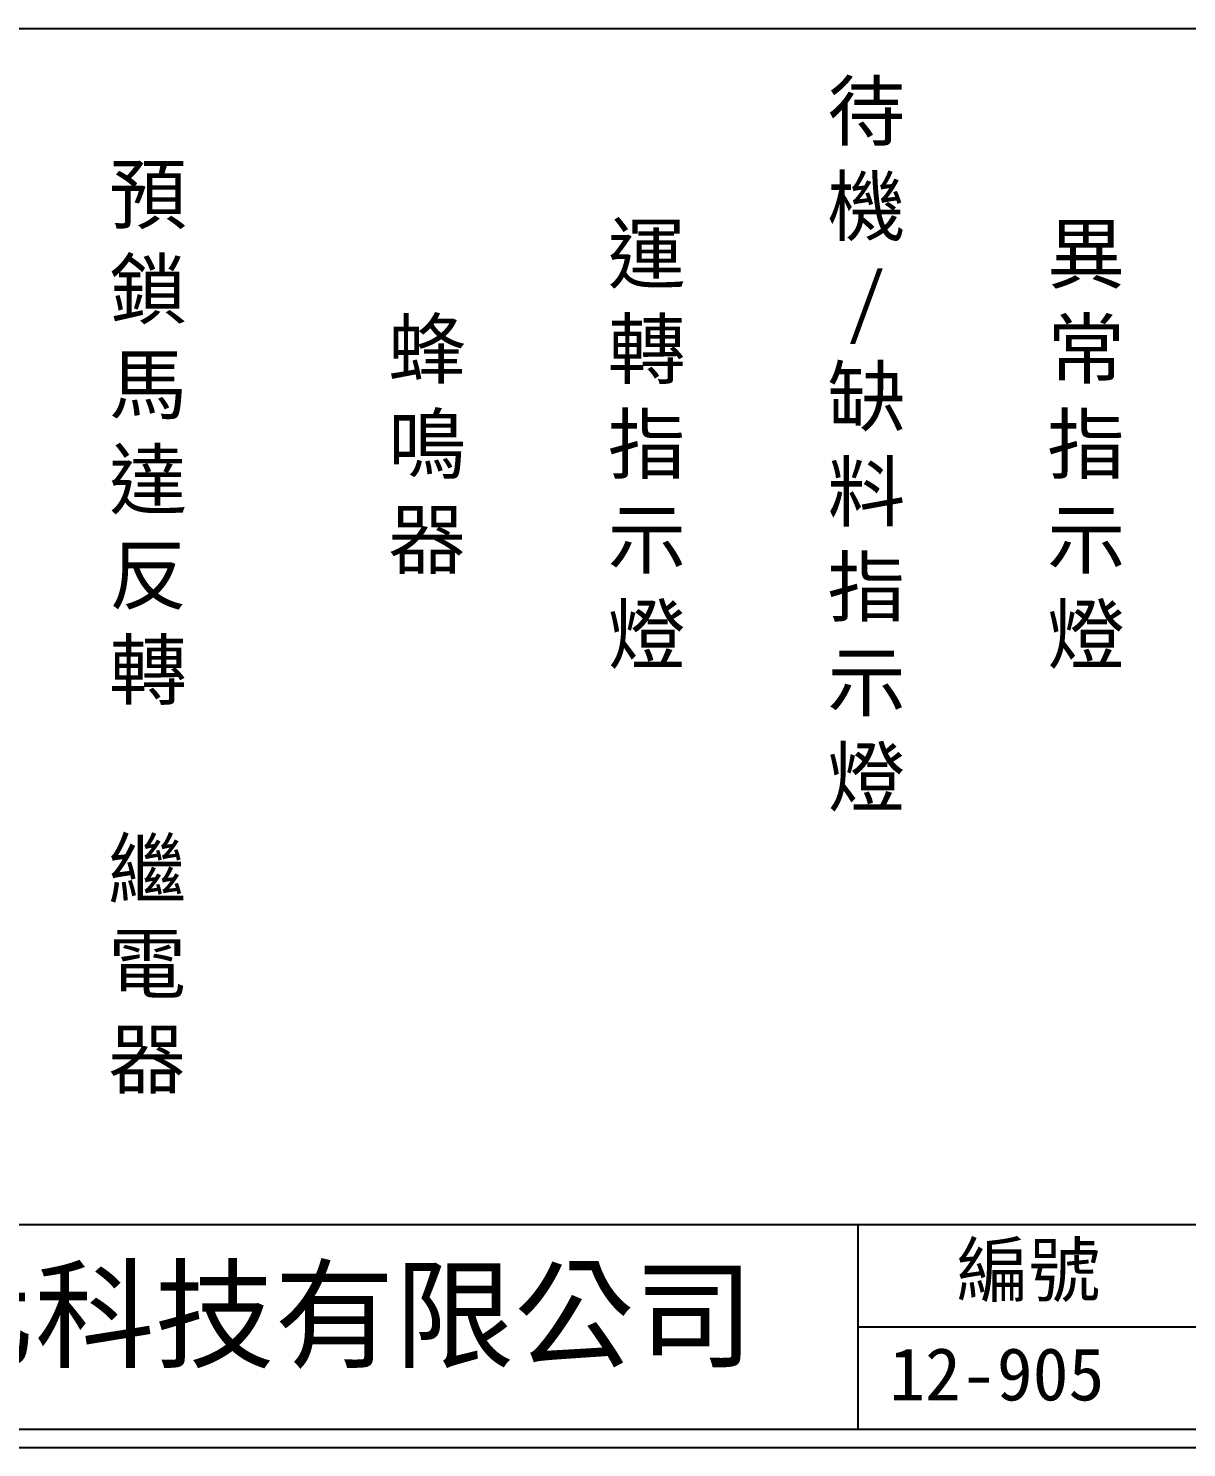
# Model space of a CAD drawing. Extents: x 926 to 1213, y 3 to 207.
# Drawn here: x 1004.8 to 1083.9, y 3 to 100 of the extents above; entities that cross this region are included whole.
import ezdxf

# ---------------------------------------------------------------- set-up
doc = ezdxf.new("R2010")
doc.units = 0
doc.layers.add('圖框層', color=7, linetype='CONTINUOUS')
doc.layers.add('標尺寸層', color=3, linetype='CONTINUOUS')
doc.styles.add('CNS', font='romanc.shx', dxfattribs={"bigfont": 'chineset.shx'})
doc.styles.add('STSL', font='KAIU.TTF')

msp = doc.modelspace()

# ---------------------------------------------------------------- linework, layer by layer
at = {"layer": '圖框層', "color": 7}
for p, q in [((926.992, 18.25), (1211.493, 18.25)), ((1061.493, 4.25), (1061.493, 18.25)), ((1061.493, 11.25), (1211.493, 11.25)), ((926.992, 4.25), (1211.493, 4.25)), ((925.742, 3), (1212.742, 3))]:
    msp.add_line(p, q, dxfattribs=at)
at = {"layer": '標尺寸層', "color": 7}
msp.add_line((930.49, 99.958), (1208.361, 99.958), dxfattribs=at)

# ---------------------------------------------------------------- texts
at = {"layer": '圖框層', "color": 4, "style": 'STSL'}
for s, height, p in [('編號', 3.6, (1068.208, 13.337)), ('泓陞自動化科技有限公司', 6, (964.346, 9.076)), ('12-905', 3.6, (1063.606, 6.224))]:
    msp.add_text(s, height=height, dxfattribs=at).set_placement(p)
at = {"layer": '標尺寸層', "color": 7, "char_height": 3.9, "attachment_point": 5, "style": 'CNS'}
for s, insert, width in [('{\\fDFKai-SB|b0|i0|c136|p65;待機\\P/\\P缺料指示燈}', (1062.052, 71.35), 2.84806), ('{\\fDFKai-SB|b0|i0|c136|p65;預鎖馬達反轉}', (1013, 72.165), 2.84806), ('{\\fDFKai-SB|b0|i0|c136|p65;運轉指示燈}', (1047.052, 71.35), 2.84806), ('{\\fDFKai-SB|b0|i0|c136|p65;異常指示燈}', (1077.052, 71.35), 2.84806), ('{\\fDFKai-SB|b0|i0|c136|p65;蜂鳴器}', (1032.052, 71.35), 2.84806), ('{\\fDFKai-SB|b0|i0|c136|p65;繼電器}', (1012.933, 35.841), 8.6627)]:
    msp.add_mtext(s, dxfattribs=dict(at, insert=insert, width=width))

doc.saveas('drawing.dxf')
